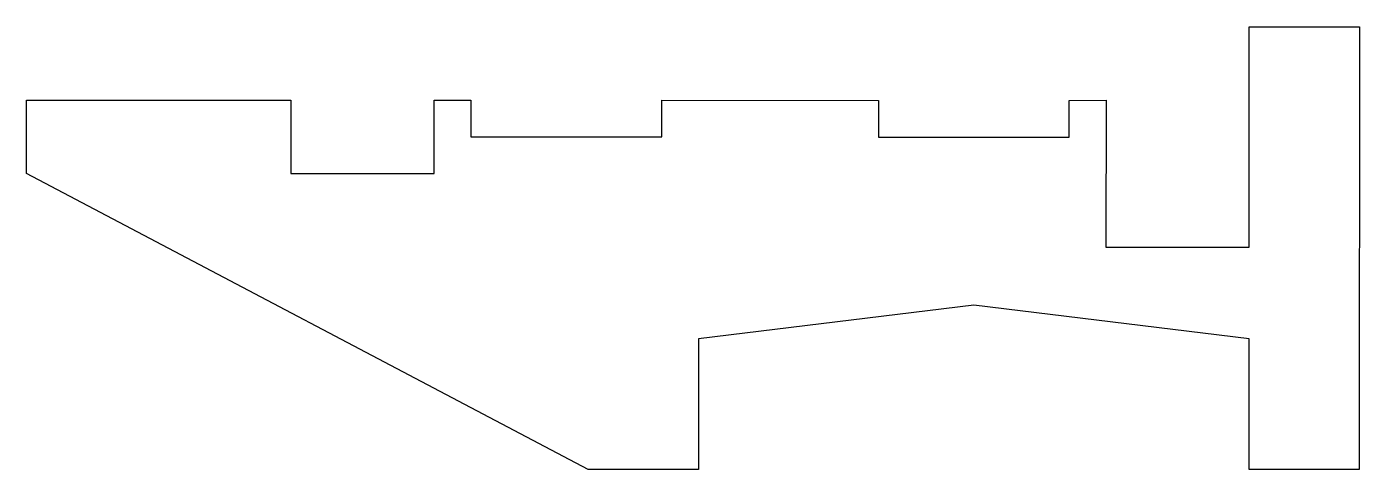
# Model space of a CAD drawing. Extents: x 29 to 392, y -209 to -88.
import ezdxf

# ---------------------------------------------------------------- set-up
doc = ezdxf.new("R2010")
doc.units = 0
doc.layers.add('LAYER_1', color=7, linetype='CONTINUOUS')

msp = doc.modelspace()

# ---------------------------------------------------------------- linework, layer by layer
at = {"layer": 'LAYER_1', "color": 1}
msp.add_lwpolyline([(361.67, -88.12), (391.67, -88.12), (391.62, -208.62), (361.62, -208.62), (361.62, -173.11), (286.62, -163.92), (211.62, -173.12), (211.62, -208.62), (181.62, -208.62), (28.62, -128.12), (28.62, -108.12), (100.62, -108.12), (100.62, -128.12), (139.62, -128.12), (139.62, -108.12), (149.62, -108.12), (149.62, -118.12), (201.62, -118.12), (201.62, -108.12), (260.64, -108.18), (260.64, -118.18), (312.64, -118.18), (312.64, -108.18), (322.67, -108.12), (322.62, -148.12), (361.62, -148.12), (361.67, -88.12)], dxfattribs=at)

doc.saveas('drawing.dxf')
